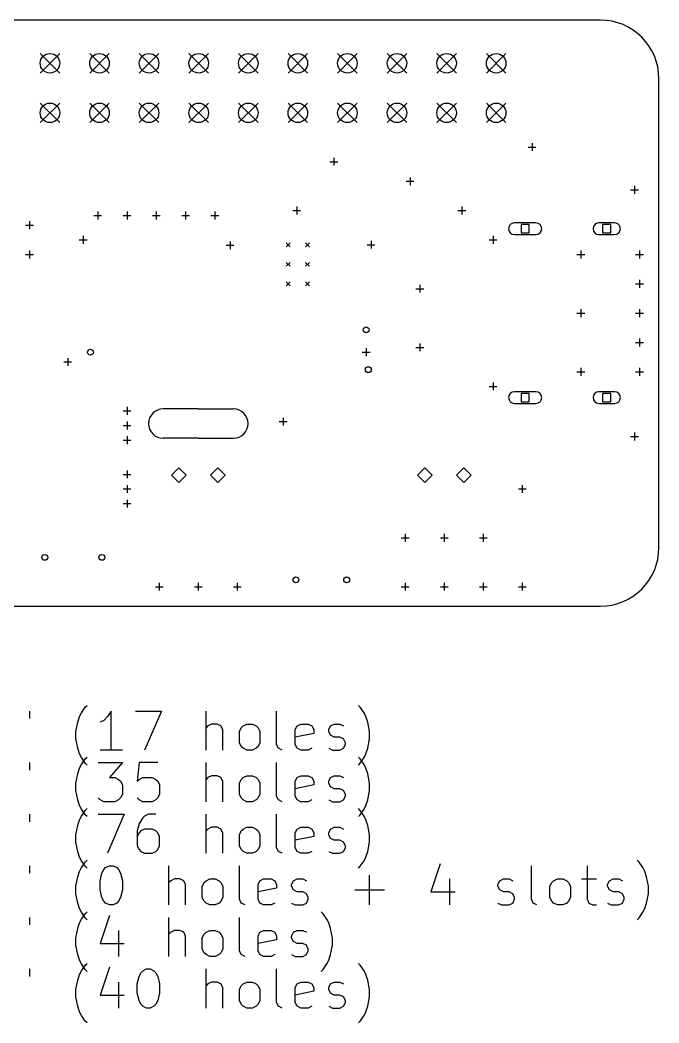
# Model space of a CAD drawing. Extents: x 3.54 to 6.14, y -5.64 to -3.62.
# Drawn here: x 4.853 to 6.142, y -5.643 to -3.622 of the extents above; entities that cross this region are included whole.
import ezdxf

# ---------------------------------------------------------------- set-up
doc = ezdxf.new("R2010")
doc.units = 0
doc.header["$MEASUREMENT"] = 0
doc.layers.add('BLACK', color=7, linetype='CONTINUOUS')

msp = doc.modelspace()

# ---------------------------------------------------------------- linework, layer by layer
at = {"layer": 'BLACK', "linetype": 'CONTINUOUS'}
for p, q in [((6.02362, -3.62205), (3.70079, -3.62205)), ((4.8937, -3.68937), (4.93307, -3.72874)), ((4.93307, -3.68937), (4.8937, -3.72874)), ((4.9937, -3.68937), (5.03307, -3.72874)), ((5.03307, -3.68937), (4.9937, -3.72874)), ((5.0937, -3.68937), (5.13307, -3.72874)), ((5.13307, -3.68937), (5.0937, -3.72874)), ((5.1937, -3.68937), (5.23307, -3.72874)), ((5.23307, -3.68937), (5.1937, -3.72874)), ((5.2937, -3.68937), (5.33307, -3.72874)), ((5.33307, -3.68937), (5.2937, -3.72874)), ((5.3937, -3.68937), (5.43307, -3.72874)), ((5.43307, -3.68937), (5.3937, -3.72874)), ((5.4937, -3.68937), (5.53307, -3.72874)), ((5.53307, -3.68937), (5.4937, -3.72874)), ((5.5937, -3.68937), (5.63307, -3.72874)), ((5.63307, -3.68937), (5.5937, -3.72874)), ((5.6937, -3.68937), (5.73307, -3.72874)), ((5.73307, -3.68937), (5.6937, -3.72874)), ((5.7937, -3.68937), (5.83307, -3.72874)), ((5.83307, -3.68937), (5.7937, -3.72874)), ((6.14173, -4.68504), (6.14173, -3.74016)), ((4.8937, -3.78937), (4.93307, -3.82874)), ((4.93307, -3.78937), (4.8937, -3.82874)), ((4.9937, -3.78937), (5.03307, -3.82874)), ((5.03307, -3.78937), (4.9937, -3.82874)), ((5.0937, -3.78937), (5.13307, -3.82874)), ((5.13307, -3.78937), (5.0937, -3.82874)), ((5.1937, -3.78937), (5.23307, -3.82874)), ((5.23307, -3.78937), (5.1937, -3.82874)), ((5.2937, -3.78937), (5.33307, -3.82874)), ((5.33307, -3.78937), (5.2937, -3.82874)), ((5.3937, -3.78937), (5.43307, -3.82874)), ((5.43307, -3.78937), (5.3937, -3.82874)), ((5.4937, -3.78937), (5.53307, -3.82874)), ((5.53307, -3.78937), (5.4937, -3.82874)), ((5.5937, -3.78937), (5.63307, -3.82874)), ((5.63307, -3.78937), (5.5937, -3.82874)), ((5.6937, -3.78937), (5.73307, -3.82874)), ((5.73307, -3.78937), (5.6937, -3.82874)), ((5.7937, -3.78937), (5.83307, -3.82874)), ((5.83307, -3.78937), (5.7937, -3.82874)), ((5.87795, -3.87795), (5.8937, -3.87795)), ((5.88583, -3.87008), (5.88583, -3.88583)), ((5.48602, -3.89961), (5.48602, -3.91535)), ((5.47815, -3.90748), (5.49389, -3.90748)), ((5.63976, -3.93898), (5.63976, -3.95472)), ((5.63189, -3.94685), (5.64764, -3.94685)), ((6.09252, -3.9562), (6.09252, -3.97195)), ((6.08465, -3.96407), (6.10039, -3.96407)), ((5.41122, -3.99803), (5.41122, -4.01378)), ((5.74409, -3.99803), (5.74409, -4.01378)), ((5.00197, -4.01575), (5.01772, -4.01575)), ((5.00984, -4.00787), (5.00984, -4.02362)), ((5.06102, -4.01575), (5.07677, -4.01575)), ((5.0689, -4.00787), (5.0689, -4.02362)), ((5.12008, -4.01575), (5.13583, -4.01575)), ((5.12795, -4.00787), (5.12795, -4.02362)), ((5.17913, -4.01575), (5.19488, -4.01575)), ((5.18701, -4.00787), (5.18701, -4.02362)), ((5.23819, -4.01575), (5.25394, -4.01575)), ((5.24606, -4.00787), (5.24606, -4.02362)), ((5.40334, -4.00591), (5.41909, -4.00591)), ((5.73622, -4.00591), (5.75197, -4.00591)), ((4.86417, -4.03543), (4.87992, -4.03543)), ((4.87205, -4.02756), (4.87205, -4.04331)), ((5.8935, -4.03071), (5.8502, -4.03071)), ((5.8802, -4.03417), (5.8635, -4.03417)), ((5.8635, -4.03417), (5.8635, -4.05087)), ((5.8802, -4.05087), (5.8802, -4.03417)), ((6.05217, -4.03071), (6.02067, -4.03071)), ((6.04477, -4.03417), (6.02807, -4.03417)), ((6.02807, -4.03417), (6.02807, -4.05087)), ((6.04477, -4.05087), (6.04477, -4.03417)), ((4.98031, -4.05709), (4.98031, -4.07283)), ((5.80709, -4.05709), (5.80709, -4.07283)), ((5.8502, -4.05433), (5.8935, -4.05433)), ((5.8635, -4.05087), (5.8802, -4.05087)), ((6.02067, -4.05433), (6.05217, -4.05433)), ((6.02807, -4.05087), (6.04477, -4.05087)), ((4.97244, -4.06496), (4.98819, -4.06496)), ((5.2687, -4.07579), (5.28445, -4.07579)), ((5.27657, -4.06791), (5.27657, -4.08366)), ((5.38976, -4.07087), (5.39764, -4.07874)), ((5.39764, -4.07087), (5.38976, -4.07874)), ((5.42913, -4.07087), (5.43701, -4.07874)), ((5.43701, -4.07087), (5.42913, -4.07874)), ((5.55315, -4.0748), (5.5689, -4.0748)), ((5.56102, -4.06693), (5.56102, -4.08268)), ((5.79921, -4.06496), (5.81496, -4.06496)), ((4.86417, -4.09449), (4.87992, -4.09449)), ((4.87205, -4.08661), (4.87205, -4.10236)), ((5.97638, -4.09449), (5.99213, -4.09449)), ((5.98425, -4.08661), (5.98425, -4.10236)), ((6.09449, -4.09449), (6.11024, -4.09449)), ((6.10236, -4.08661), (6.10236, -4.10236)), ((5.38976, -4.11024), (5.39764, -4.11811)), ((5.39764, -4.11024), (5.38976, -4.11811)), ((5.42913, -4.11024), (5.43701, -4.11811)), ((5.43701, -4.11024), (5.42913, -4.11811)), ((5.38976, -4.14961), (5.39764, -4.15748)), ((5.39764, -4.14961), (5.38976, -4.15748)), ((5.42913, -4.14961), (5.43701, -4.15748)), ((5.43701, -4.14961), (5.42913, -4.15748)), ((5.65945, -4.15551), (5.65945, -4.17126)), ((6.09449, -4.15354), (6.11024, -4.15354)), ((6.10236, -4.14567), (6.10236, -4.16142)), ((5.65157, -4.16339), (5.66732, -4.16339)), ((5.97638, -4.2126), (5.99213, -4.2126)), ((5.98425, -4.20472), (5.98425, -4.22047)), ((6.09449, -4.2126), (6.11024, -4.2126)), ((6.10236, -4.20472), (6.10236, -4.22047)), ((5.55118, -4.28346), (5.55118, -4.29921)), ((5.65157, -4.2815), (5.66732, -4.2815)), ((5.65945, -4.27362), (5.65945, -4.28937)), ((6.09449, -4.27165), (6.11024, -4.27165)), ((6.10236, -4.26378), (6.10236, -4.27953)), ((4.94931, -4.30315), (4.94931, -4.3189)), ((5.54331, -4.29134), (5.55906, -4.29134)), ((4.94144, -4.31102), (4.95719, -4.31102)), ((5.98425, -4.32283), (5.98425, -4.33858)), ((6.10236, -4.32283), (6.10236, -4.33858)), ((5.97638, -4.33071), (5.99213, -4.33071)), ((6.09449, -4.33071), (6.11024, -4.33071)), ((5.79921, -4.36024), (5.81496, -4.36024)), ((5.80709, -4.35236), (5.80709, -4.36811)), ((5.8935, -4.37087), (5.8502, -4.37087)), ((5.8802, -4.37433), (5.8635, -4.37433)), ((5.8635, -4.37433), (5.8635, -4.39103)), ((5.8802, -4.39103), (5.8802, -4.37433)), ((6.05217, -4.37087), (6.02067, -4.37087)), ((6.04477, -4.37433), (6.02807, -4.37433)), ((6.02807, -4.37433), (6.02807, -4.39103)), ((6.04477, -4.39103), (6.04477, -4.37433)), ((5.0689, -4.40157), (5.0689, -4.41732)), ((5.8502, -4.39449), (5.8935, -4.39449)), ((5.8635, -4.39103), (5.8802, -4.39103)), ((6.02067, -4.39449), (6.05217, -4.39449)), ((6.02807, -4.39103), (6.04477, -4.39103)), ((5.06102, -4.40945), (5.07677, -4.40945)), ((5.2126, -4.40551), (5.14173, -4.40551)), ((5.2126, -4.40551), (5.28346, -4.40551)), ((5.38386, -4.42323), (5.38386, -4.43898)), ((5.06102, -4.43898), (5.07677, -4.43898)), ((5.0689, -4.4311), (5.0689, -4.44685)), ((5.37598, -4.4311), (5.39173, -4.4311)), ((5.0689, -4.46063), (5.0689, -4.47638)), ((5.2126, -4.46457), (5.14173, -4.46457)), ((5.2126, -4.46457), (5.28346, -4.46457)), ((6.08465, -4.46112), (6.10039, -4.46112)), ((6.09252, -4.45325), (6.09252, -4.469)), ((5.06102, -4.4685), (5.07677, -4.4685)), ((5.17323, -4.52461), (5.15846, -4.53937)), ((5.18799, -4.53937), (5.17323, -4.52461)), ((5.25197, -4.52461), (5.2372, -4.53937)), ((5.26673, -4.53937), (5.25197, -4.52461)), ((5.66929, -4.52461), (5.65453, -4.53937)), ((5.68406, -4.53937), (5.66929, -4.52461)), ((5.74803, -4.52461), (5.73327, -4.53937)), ((5.7628, -4.53937), (5.74803, -4.52461)), ((5.06102, -4.5374), (5.07677, -4.5374)), ((5.0689, -4.52953), (5.0689, -4.54528)), ((5.15846, -4.53937), (5.17323, -4.55413)), ((5.17323, -4.55413), (5.18799, -4.53937)), ((5.2372, -4.53937), (5.25197, -4.55413)), ((5.25197, -4.55413), (5.26673, -4.53937)), ((5.65453, -4.53937), (5.66929, -4.55413)), ((5.66929, -4.55413), (5.68406, -4.53937)), ((5.73327, -4.53937), (5.74803, -4.55413)), ((5.74803, -4.55413), (5.7628, -4.53937)), ((5.0689, -4.55906), (5.0689, -4.5748)), ((5.86614, -4.55906), (5.86614, -4.5748)), ((5.06102, -4.56693), (5.07677, -4.56693)), ((5.85827, -4.56693), (5.87402, -4.56693)), ((5.06102, -4.59646), (5.07677, -4.59646)), ((5.0689, -4.58858), (5.0689, -4.60433)), ((5.62205, -4.66535), (5.6378, -4.66535)), ((5.62992, -4.65748), (5.62992, -4.67323)), ((5.70079, -4.66535), (5.71654, -4.66535)), ((5.70866, -4.65748), (5.70866, -4.67323)), ((5.77953, -4.66535), (5.79528, -4.66535)), ((5.7874, -4.65748), (5.7874, -4.67323)), ((5.12598, -4.76378), (5.14173, -4.76378)), ((5.13386, -4.75591), (5.13386, -4.77165)), ((5.20472, -4.76378), (5.22047, -4.76378)), ((5.2126, -4.75591), (5.2126, -4.77165)), ((5.28346, -4.76378), (5.29921, -4.76378)), ((5.29134, -4.75591), (5.29134, -4.77165)), ((5.62205, -4.76378), (5.6378, -4.76378)), ((5.62992, -4.75591), (5.62992, -4.77165)), ((5.70079, -4.76378), (5.71654, -4.76378)), ((5.70866, -4.75591), (5.70866, -4.77165)), ((5.77953, -4.76378), (5.79528, -4.76378)), ((5.7874, -4.75591), (5.7874, -4.77165)), ((5.85827, -4.76378), (5.87402, -4.76378)), ((5.86614, -4.75591), (5.86614, -4.77165)), ((3.70079, -4.80315), (6.02362, -4.80315)), ((4.97697, -5.01811), (4.98446, -5.00686)), ((4.98446, -5.00686), (4.98821, -5.00312)), ((5.53939, -5.00686), (5.53565, -5.00312)), ((5.54689, -5.01811), (5.53939, -5.00686)), ((4.87198, -5.01436), (4.87198, -5.02936)), ((4.96947, -5.03686), (4.97322, -5.02561)), ((4.97322, -5.02561), (4.97697, -5.01811)), ((5.02946, -5.02561), (5.02196, -5.03311)), ((5.03696, -5.01436), (5.02946, -5.02561)), ((5.03696, -5.0931), (5.03696, -5.01436)), ((5.0857, -5.01436), (5.13819, -5.01436)), ((5.13819, -5.01436), (5.10445, -5.0931)), ((5.22818, -5.0931), (5.22818, -5.01436)), ((5.37067, -5.08186), (5.37067, -5.01436)), ((5.55064, -5.02561), (5.54689, -5.01811)), ((5.55439, -5.03686), (5.55064, -5.02561)), ((4.96572, -5.05561), (4.96947, -5.03686)), ((5.02196, -5.03311), (5.01446, -5.03686)), ((5.23193, -5.04436), (5.22818, -5.04811)), ((5.23943, -5.04061), (5.23193, -5.04436)), ((5.25068, -5.04061), (5.23943, -5.04061)), ((5.25818, -5.04436), (5.25068, -5.04061)), ((5.26193, -5.05186), (5.25818, -5.04436)), ((5.29568, -5.05561), (5.29942, -5.04811)), ((5.29942, -5.04811), (5.30317, -5.04436)), ((5.30317, -5.04436), (5.31067, -5.04061)), ((5.31067, -5.04061), (5.32192, -5.04061)), ((5.32192, -5.04061), (5.32942, -5.04436)), ((5.32942, -5.04436), (5.33317, -5.04811)), ((5.33317, -5.04811), (5.33692, -5.05561)), ((5.40816, -5.05186), (5.41191, -5.04436)), ((5.41191, -5.04436), (5.41941, -5.04061)), ((5.41941, -5.04061), (5.43441, -5.04061)), ((5.43441, -5.04061), (5.44191, -5.04436)), ((5.44191, -5.04436), (5.44566, -5.05186)), ((5.47565, -5.05186), (5.4794, -5.04436)), ((5.4794, -5.04436), (5.4869, -5.04061)), ((5.4869, -5.04061), (5.49815, -5.04061)), ((5.49815, -5.04061), (5.50565, -5.04436)), ((5.55814, -5.05561), (5.55439, -5.03686)), ((4.96572, -5.07061), (4.96572, -5.05561)), ((4.96947, -5.08935), (4.96572, -5.07061)), ((5.26193, -5.0931), (5.26193, -5.05186)), ((5.29568, -5.07811), (5.29568, -5.05561)), ((5.33692, -5.05561), (5.33692, -5.07811)), ((5.40816, -5.08186), (5.40816, -5.05186)), ((5.44566, -5.05936), (5.40816, -5.06686)), ((5.44566, -5.05186), (5.44566, -5.05936)), ((5.47565, -5.05561), (5.47565, -5.05186)), ((5.4794, -5.06311), (5.47565, -5.05561)), ((5.4869, -5.06686), (5.4794, -5.06311)), ((5.49815, -5.06686), (5.4869, -5.06686)), ((5.50565, -5.07061), (5.49815, -5.06686)), ((5.5094, -5.07811), (5.50565, -5.07061)), ((5.55439, -5.08935), (5.55814, -5.07061)), ((5.55814, -5.07061), (5.55814, -5.05561)), ((4.97322, -5.1006), (4.96947, -5.08935)), ((5.29942, -5.0856), (5.29568, -5.07811)), ((5.30317, -5.08935), (5.29942, -5.0856)), ((5.31067, -5.0931), (5.30317, -5.08935)), ((5.32942, -5.08935), (5.32192, -5.0931)), ((5.33317, -5.0856), (5.32942, -5.08935)), ((5.33692, -5.07811), (5.33317, -5.0856)), ((5.37442, -5.08935), (5.37067, -5.08186)), ((5.38191, -5.0931), (5.37442, -5.08935)), ((5.41191, -5.08935), (5.40816, -5.08186)), ((5.41941, -5.0931), (5.41191, -5.08935)), ((5.44191, -5.08935), (5.43441, -5.0931)), ((5.47565, -5.08935), (5.48315, -5.0931)), ((5.49815, -5.0931), (5.50565, -5.08935)), ((5.50565, -5.08935), (5.5094, -5.08186)), ((5.5094, -5.08186), (5.5094, -5.07811)), ((5.55064, -5.1006), (5.55439, -5.08935)), ((4.97697, -5.1081), (4.97322, -5.1006)), ((4.98446, -5.11935), (4.97697, -5.1081)), ((4.97697, -5.12205), (4.98446, -5.1108)), ((4.98446, -5.1108), (4.98821, -5.10705)), ((5.05945, -5.0931), (5.01446, -5.0931)), ((5.32192, -5.0931), (5.31067, -5.0931)), ((5.43441, -5.0931), (5.41941, -5.0931)), ((5.48315, -5.0931), (5.49815, -5.0931)), ((5.53939, -5.1108), (5.53565, -5.10705)), ((5.53939, -5.11935), (5.54689, -5.1081)), ((5.54689, -5.12205), (5.53939, -5.1108)), ((5.54689, -5.1081), (5.55064, -5.1006)), ((4.87198, -5.1183), (4.87198, -5.1333)), ((4.96947, -5.1408), (4.97322, -5.12955)), ((4.97322, -5.12955), (4.97697, -5.12205)), ((4.98821, -5.1231), (4.98446, -5.11935)), ((5.01071, -5.1183), (5.05945, -5.1183)), ((5.05945, -5.1183), (5.03321, -5.1483)), ((5.0932, -5.1183), (5.08945, -5.1558)), ((5.1307, -5.1183), (5.0932, -5.1183)), ((5.22818, -5.19704), (5.22818, -5.1183)), ((5.37067, -5.18579), (5.37067, -5.1183)), ((5.53565, -5.1231), (5.53939, -5.11935)), ((5.55064, -5.12955), (5.54689, -5.12205)), ((5.55439, -5.1408), (5.55064, -5.12955)), ((4.96572, -5.15955), (4.96947, -5.1408)), ((5.03321, -5.1483), (5.04446, -5.1483)), ((5.04446, -5.1483), (5.05196, -5.15205)), ((5.05196, -5.15205), (5.05571, -5.1558)), ((5.08945, -5.1558), (5.0932, -5.15205)), ((5.0932, -5.15205), (5.1007, -5.1483)), ((5.1007, -5.1483), (5.11945, -5.1483)), ((5.11945, -5.1483), (5.12695, -5.15205)), ((5.12695, -5.15205), (5.1307, -5.1558)), ((5.23193, -5.1483), (5.22818, -5.15205)), ((5.23943, -5.14455), (5.23193, -5.1483)), ((5.25068, -5.14455), (5.23943, -5.14455)), ((5.25818, -5.1483), (5.25068, -5.14455)), ((5.26193, -5.1558), (5.25818, -5.1483)), ((5.29568, -5.15955), (5.29942, -5.15205)), ((5.29942, -5.15205), (5.30317, -5.1483)), ((5.30317, -5.1483), (5.31067, -5.14455)), ((5.31067, -5.14455), (5.32192, -5.14455)), ((5.32192, -5.14455), (5.32942, -5.1483)), ((5.32942, -5.1483), (5.33317, -5.15205)), ((5.33317, -5.15205), (5.33692, -5.15955)), ((5.40816, -5.1558), (5.41191, -5.1483)), ((5.41191, -5.1483), (5.41941, -5.14455)), ((5.41941, -5.14455), (5.43441, -5.14455)), ((5.43441, -5.14455), (5.44191, -5.1483)), ((5.44191, -5.1483), (5.44566, -5.1558)), ((5.47565, -5.1558), (5.4794, -5.1483)), ((5.4794, -5.1483), (5.4869, -5.14455)), ((5.4869, -5.14455), (5.49815, -5.14455)), ((5.49815, -5.14455), (5.50565, -5.1483)), ((5.55814, -5.15955), (5.55439, -5.1408)), ((4.96572, -5.17454), (4.96572, -5.15955)), ((5.05571, -5.1558), (5.05945, -5.1633)), ((5.05945, -5.1633), (5.05945, -5.18204)), ((5.1307, -5.1558), (5.13445, -5.1633)), ((5.13445, -5.1633), (5.13445, -5.18204)), ((5.26193, -5.19704), (5.26193, -5.1558)), ((5.29568, -5.18204), (5.29568, -5.15955)), ((5.33692, -5.15955), (5.33692, -5.18204)), ((5.40816, -5.18579), (5.40816, -5.1558)), ((5.44566, -5.1633), (5.40816, -5.17079)), ((5.44566, -5.1558), (5.44566, -5.1633)), ((5.47565, -5.15955), (5.47565, -5.1558)), ((5.4794, -5.16704), (5.47565, -5.15955)), ((5.4869, -5.17079), (5.4794, -5.16704)), ((5.49815, -5.17079), (5.4869, -5.17079)), ((5.50565, -5.17454), (5.49815, -5.17079)), ((5.55814, -5.17454), (5.55814, -5.15955)), ((4.96947, -5.19329), (4.96572, -5.17454)), ((4.97322, -5.20454), (4.96947, -5.19329)), ((5.01446, -5.19329), (5.01071, -5.18954)), ((5.02196, -5.19704), (5.01446, -5.19329)), ((5.05196, -5.19329), (5.04446, -5.19704)), ((5.05571, -5.18954), (5.05196, -5.19329)), ((5.05945, -5.18204), (5.05571, -5.18954)), ((5.0932, -5.19329), (5.08945, -5.18954)), ((5.1007, -5.19704), (5.0932, -5.19329)), ((5.12695, -5.19329), (5.11945, -5.19704)), ((5.1307, -5.18954), (5.12695, -5.19329)), ((5.13445, -5.18204), (5.1307, -5.18954)), ((5.29942, -5.18954), (5.29568, -5.18204)), ((5.30317, -5.19329), (5.29942, -5.18954)), ((5.31067, -5.19704), (5.30317, -5.19329)), ((5.32942, -5.19329), (5.32192, -5.19704)), ((5.33317, -5.18954), (5.32942, -5.19329)), ((5.33692, -5.18204), (5.33317, -5.18954)), ((5.37442, -5.19329), (5.37067, -5.18579)), ((5.38191, -5.19704), (5.37442, -5.19329)), ((5.41191, -5.19329), (5.40816, -5.18579)), ((5.41941, -5.19704), (5.41191, -5.19329)), ((5.44191, -5.19329), (5.43441, -5.19704)), ((5.47565, -5.19329), (5.48315, -5.19704)), ((5.49815, -5.19704), (5.50565, -5.19329)), ((5.5094, -5.18204), (5.50565, -5.17454)), ((5.50565, -5.19329), (5.5094, -5.18579)), ((5.5094, -5.18579), (5.5094, -5.18204)), ((5.55064, -5.20454), (5.55439, -5.19329)), ((5.55439, -5.19329), (5.55814, -5.17454)), ((4.97697, -5.21204), (4.97322, -5.20454)), ((4.98446, -5.22329), (4.97697, -5.21204)), ((4.98446, -5.21474), (4.98821, -5.21099)), ((5.04446, -5.19704), (5.02196, -5.19704)), ((5.11945, -5.19704), (5.1007, -5.19704)), ((5.32192, -5.19704), (5.31067, -5.19704)), ((5.43441, -5.19704), (5.41941, -5.19704)), ((5.48315, -5.19704), (5.49815, -5.19704)), ((5.53939, -5.21474), (5.53565, -5.21099)), ((5.53939, -5.22329), (5.54689, -5.21204)), ((5.54689, -5.21204), (5.55064, -5.20454)), ((4.87198, -5.22224), (4.87198, -5.23724)), ((4.96947, -5.24473), (4.97322, -5.23349)), ((4.97322, -5.23349), (4.97697, -5.22599)), ((4.97697, -5.22599), (4.98446, -5.21474)), ((4.98821, -5.22704), (4.98446, -5.22329)), ((5.01071, -5.22224), (5.0632, -5.22224)), ((5.0632, -5.22224), (5.02946, -5.30098)), ((5.1007, -5.22974), (5.0932, -5.24099)), ((5.10445, -5.22599), (5.1007, -5.22974)), ((5.11195, -5.22224), (5.10445, -5.22599)), ((5.12695, -5.22224), (5.11195, -5.22224)), ((5.22818, -5.30098), (5.22818, -5.22224)), ((5.37067, -5.28973), (5.37067, -5.22224)), ((5.53565, -5.22704), (5.53939, -5.22329)), ((5.54689, -5.22599), (5.53939, -5.21474)), ((5.55064, -5.23349), (5.54689, -5.22599)), ((5.55439, -5.24473), (5.55064, -5.23349)), ((4.96572, -5.26348), (4.96947, -5.24473)), ((5.0932, -5.24099), (5.08945, -5.25598)), ((5.10445, -5.25223), (5.09695, -5.25598)), ((5.11945, -5.25223), (5.10445, -5.25223)), ((5.12695, -5.25598), (5.11945, -5.25223)), ((5.23193, -5.25223), (5.22818, -5.25598)), ((5.23943, -5.24848), (5.23193, -5.25223)), ((5.25068, -5.24848), (5.23943, -5.24848)), ((5.25818, -5.25223), (5.25068, -5.24848)), ((5.26193, -5.25973), (5.25818, -5.25223)), ((5.29942, -5.25598), (5.30317, -5.25223)), ((5.30317, -5.25223), (5.31067, -5.24848)), ((5.31067, -5.24848), (5.32192, -5.24848)), ((5.32192, -5.24848), (5.32942, -5.25223)), ((5.32942, -5.25223), (5.33317, -5.25598)), ((5.40816, -5.25973), (5.41191, -5.25223)), ((5.41191, -5.25223), (5.41941, -5.24848)), ((5.41941, -5.24848), (5.43441, -5.24848)), ((5.43441, -5.24848), (5.44191, -5.25223)), ((5.44191, -5.25223), (5.44566, -5.25973)), ((5.47565, -5.25973), (5.4794, -5.25223)), ((5.4794, -5.25223), (5.4869, -5.24848)), ((5.4869, -5.24848), (5.49815, -5.24848)), ((5.49815, -5.24848), (5.50565, -5.25223)), ((5.55814, -5.26348), (5.55439, -5.24473)), ((4.96572, -5.27848), (4.96572, -5.26348)), ((5.08945, -5.25598), (5.08945, -5.28598)), ((5.0932, -5.25973), (5.08945, -5.26723)), ((5.09695, -5.25598), (5.0932, -5.25973)), ((5.1307, -5.25973), (5.12695, -5.25598)), ((5.13445, -5.26723), (5.1307, -5.25973)), ((5.13445, -5.28598), (5.13445, -5.26723)), ((5.26193, -5.30098), (5.26193, -5.25973)), ((5.29568, -5.26348), (5.29942, -5.25598)), ((5.29568, -5.28598), (5.29568, -5.26348)), ((5.33317, -5.25598), (5.33692, -5.26348)), ((5.33692, -5.26348), (5.33692, -5.28598)), ((5.40816, -5.28973), (5.40816, -5.25973)), ((5.44566, -5.26723), (5.40816, -5.27473)), ((5.44566, -5.25973), (5.44566, -5.26723)), ((5.47565, -5.26348), (5.47565, -5.25973)), ((5.4794, -5.27098), (5.47565, -5.26348)), ((5.4869, -5.27473), (5.4794, -5.27098)), ((5.55814, -5.27848), (5.55814, -5.26348)), ((4.96947, -5.29723), (4.96572, -5.27848)), ((5.08945, -5.28598), (5.0932, -5.29348)), ((5.0932, -5.29348), (5.09695, -5.29723)), ((5.12695, -5.29723), (5.1307, -5.29348)), ((5.1307, -5.29348), (5.13445, -5.28598)), ((5.29942, -5.29348), (5.29568, -5.28598)), ((5.30317, -5.29723), (5.29942, -5.29348)), ((5.33317, -5.29348), (5.32942, -5.29723)), ((5.33692, -5.28598), (5.33317, -5.29348)), ((5.37442, -5.29723), (5.37067, -5.28973)), ((5.41191, -5.29723), (5.40816, -5.28973)), ((5.49815, -5.27473), (5.4869, -5.27473)), ((5.50565, -5.27848), (5.49815, -5.27473)), ((5.5094, -5.28598), (5.50565, -5.27848)), ((5.50565, -5.29723), (5.5094, -5.28973)), ((5.5094, -5.28973), (5.5094, -5.28598)), ((5.55439, -5.29723), (5.55814, -5.27848)), ((4.97322, -5.30848), (4.96947, -5.29723)), ((4.97697, -5.31598), (4.97322, -5.30848)), ((5.09695, -5.29723), (5.10445, -5.30098)), ((5.10445, -5.30098), (5.11945, -5.30098)), ((5.11945, -5.30098), (5.12695, -5.29723)), ((5.31067, -5.30098), (5.30317, -5.29723)), ((5.32192, -5.30098), (5.31067, -5.30098)), ((5.32942, -5.29723), (5.32192, -5.30098)), ((5.38191, -5.30098), (5.37442, -5.29723)), ((5.41941, -5.30098), (5.41191, -5.29723)), ((5.43441, -5.30098), (5.41941, -5.30098)), ((5.44191, -5.29723), (5.43441, -5.30098)), ((5.47565, -5.29723), (5.48315, -5.30098)), ((5.48315, -5.30098), (5.49815, -5.30098)), ((5.49815, -5.30098), (5.50565, -5.29723)), ((5.54689, -5.31598), (5.55064, -5.30848)), ((5.55064, -5.30848), (5.55439, -5.29723)), ((4.87198, -5.32617), (4.87198, -5.34117)), ((4.97322, -5.33742), (4.97697, -5.32992)), ((4.98446, -5.32722), (4.97697, -5.31598)), ((4.97697, -5.32992), (4.98446, -5.31868)), ((4.98446, -5.31868), (4.98821, -5.31493)), ((4.98821, -5.33097), (4.98446, -5.32722)), ((5.01821, -5.34117), (5.02196, -5.33367)), ((5.02196, -5.33367), (5.02571, -5.32992)), ((5.02571, -5.32992), (5.03321, -5.32617)), ((5.03321, -5.32617), (5.04071, -5.32617)), ((5.04071, -5.32617), (5.04821, -5.32992)), ((5.04821, -5.32992), (5.05196, -5.33367)), ((5.05196, -5.33367), (5.05571, -5.34117)), ((5.15319, -5.40491), (5.15319, -5.32617)), ((5.29568, -5.39367), (5.29568, -5.32617)), ((5.53565, -5.33097), (5.53939, -5.32722)), ((5.53939, -5.32722), (5.54689, -5.31598)), ((5.70062, -5.32243), (5.68188, -5.37867)), ((5.88435, -5.39367), (5.88435, -5.32617)), ((5.99684, -5.32617), (5.99684, -5.39367)), ((6.10182, -5.31868), (6.09808, -5.31493)), ((6.10932, -5.32992), (6.10182, -5.31868)), ((6.11307, -5.33742), (6.10932, -5.32992)), ((4.96572, -5.36742), (4.96947, -5.34867)), ((4.96947, -5.34867), (4.97322, -5.33742)), ((5.01446, -5.35617), (5.01821, -5.34117)), ((5.05571, -5.34117), (5.05945, -5.35617)), ((5.16444, -5.35242), (5.15694, -5.35617)), ((5.17569, -5.35242), (5.16444, -5.35242)), ((5.18319, -5.35617), (5.17569, -5.35242)), ((5.22818, -5.35617), (5.23568, -5.35242)), ((5.23568, -5.35242), (5.24693, -5.35242)), ((5.24693, -5.35242), (5.25443, -5.35617)), ((5.33692, -5.35617), (5.34442, -5.35242)), ((5.34442, -5.35242), (5.35942, -5.35242)), ((5.35942, -5.35242), (5.36692, -5.35617)), ((5.40441, -5.35617), (5.41191, -5.35242)), ((5.41191, -5.35242), (5.42316, -5.35242)), ((5.42316, -5.35242), (5.43066, -5.35617)), ((5.55814, -5.40491), (5.55814, -5.34492)), ((5.71937, -5.35242), (5.71937, -5.40491)), ((5.82061, -5.35617), (5.82811, -5.35242)), ((5.82811, -5.35242), (5.83936, -5.35242)), ((5.83936, -5.35242), (5.84686, -5.35617)), ((5.92935, -5.35617), (5.93685, -5.35242)), ((5.93685, -5.35242), (5.94809, -5.35242)), ((5.94809, -5.35242), (5.95559, -5.35617)), ((5.98559, -5.35242), (6.01559, -5.35242)), ((6.04183, -5.35617), (6.04933, -5.35242)), ((6.04933, -5.35242), (6.06058, -5.35242)), ((6.06058, -5.35242), (6.06808, -5.35617)), ((6.11682, -5.34867), (6.11307, -5.33742)), ((6.12057, -5.36742), (6.11682, -5.34867)), ((4.96572, -5.38242), (4.96572, -5.36742)), ((5.01446, -5.37492), (5.01446, -5.35617)), ((5.01821, -5.38992), (5.01446, -5.37492)), ((5.05945, -5.37492), (5.05571, -5.38992)), ((5.05945, -5.35617), (5.05945, -5.37492)), ((5.15694, -5.35617), (5.15319, -5.35992)), ((5.18694, -5.36367), (5.18319, -5.35617)), ((5.18694, -5.40491), (5.18694, -5.36367)), ((5.22068, -5.36742), (5.22443, -5.35992)), ((5.22068, -5.38992), (5.22068, -5.36742)), ((5.22443, -5.35992), (5.22818, -5.35617)), ((5.25443, -5.35617), (5.25818, -5.35992)), ((5.25818, -5.35992), (5.26193, -5.36742)), ((5.26193, -5.36742), (5.26193, -5.38992)), ((5.33317, -5.36367), (5.33692, -5.35617)), ((5.33317, -5.39367), (5.33317, -5.36367)), ((5.37067, -5.37117), (5.33317, -5.37867)), ((5.36692, -5.35617), (5.37067, -5.36367)), ((5.37067, -5.36367), (5.37067, -5.37117)), ((5.40066, -5.36367), (5.40441, -5.35617)), ((5.40066, -5.36742), (5.40066, -5.36367)), ((5.40441, -5.37492), (5.40066, -5.36742)), ((5.41191, -5.37867), (5.40441, -5.37492)), ((5.52815, -5.37492), (5.58814, -5.37492)), ((5.81686, -5.36367), (5.82061, -5.35617)), ((5.81686, -5.36742), (5.81686, -5.36367)), ((5.82061, -5.37492), (5.81686, -5.36742)), ((5.82811, -5.37867), (5.82061, -5.37492)), ((5.92185, -5.36742), (5.9256, -5.35992)), ((5.92185, -5.38992), (5.92185, -5.36742)), ((5.9256, -5.35992), (5.92935, -5.35617)), ((5.95559, -5.35617), (5.95934, -5.35992)), ((5.95934, -5.35992), (5.96309, -5.36742)), ((5.96309, -5.36742), (5.96309, -5.38992)), ((6.03808, -5.36367), (6.04183, -5.35617)), ((6.03808, -5.36742), (6.03808, -5.36367)), ((6.04183, -5.37492), (6.03808, -5.36742)), ((6.04933, -5.37867), (6.04183, -5.37492)), ((6.12057, -5.38242), (6.12057, -5.36742)), ((4.96947, -5.40117), (4.96572, -5.38242)), ((5.02196, -5.39742), (5.01821, -5.38992)), ((5.05571, -5.38992), (5.05196, -5.39742)), ((5.22443, -5.39742), (5.22068, -5.38992)), ((5.26193, -5.38992), (5.25818, -5.39742)), ((5.29942, -5.40117), (5.29568, -5.39367)), ((5.33692, -5.40117), (5.33317, -5.39367)), ((5.42316, -5.37867), (5.41191, -5.37867)), ((5.43066, -5.38242), (5.42316, -5.37867)), ((5.43441, -5.38992), (5.43066, -5.38242)), ((5.43066, -5.40117), (5.43441, -5.39367)), ((5.43441, -5.39367), (5.43441, -5.38992)), ((5.68188, -5.37867), (5.73062, -5.37867)), ((5.83936, -5.37867), (5.82811, -5.37867)), ((5.84686, -5.38242), (5.83936, -5.37867)), ((5.85061, -5.38992), (5.84686, -5.38242)), ((5.84686, -5.40117), (5.85061, -5.39367)), ((5.85061, -5.39367), (5.85061, -5.38992)), ((5.8881, -5.40117), (5.88435, -5.39367)), ((5.9256, -5.39742), (5.92185, -5.38992)), ((5.96309, -5.38992), (5.95934, -5.39742)), ((5.99684, -5.39367), (6.00059, -5.40117)), ((6.06058, -5.37867), (6.04933, -5.37867)), ((6.06808, -5.38242), (6.06058, -5.37867)), ((6.07183, -5.38992), (6.06808, -5.38242)), ((6.06808, -5.40117), (6.07183, -5.39367)), ((6.07183, -5.39367), (6.07183, -5.38992)), ((6.11682, -5.40117), (6.12057, -5.38242)), ((4.97322, -5.41241), (4.96947, -5.40117)), ((4.97697, -5.41991), (4.97322, -5.41241)), ((5.02571, -5.40117), (5.02196, -5.39742)), ((5.03321, -5.40491), (5.02571, -5.40117)), ((5.04071, -5.40491), (5.03321, -5.40491)), ((5.04821, -5.40117), (5.04071, -5.40491)), ((5.05196, -5.39742), (5.04821, -5.40117)), ((5.22818, -5.40117), (5.22443, -5.39742)), ((5.23568, -5.40491), (5.22818, -5.40117)), ((5.24693, -5.40491), (5.23568, -5.40491)), ((5.25443, -5.40117), (5.24693, -5.40491)), ((5.25818, -5.39742), (5.25443, -5.40117)), ((5.30692, -5.40491), (5.29942, -5.40117)), ((5.34442, -5.40491), (5.33692, -5.40117)), ((5.35942, -5.40491), (5.34442, -5.40491)), ((5.36692, -5.40117), (5.35942, -5.40491)), ((5.40066, -5.40117), (5.40816, -5.40491)), ((5.40816, -5.40491), (5.42316, -5.40491)), ((5.42316, -5.40491), (5.43066, -5.40117)), ((5.81686, -5.40117), (5.82436, -5.40491)), ((5.82436, -5.40491), (5.83936, -5.40491)), ((5.83936, -5.40491), (5.84686, -5.40117)), ((5.8956, -5.40491), (5.8881, -5.40117)), ((5.92935, -5.40117), (5.9256, -5.39742)), ((5.93685, -5.40491), (5.92935, -5.40117)), ((5.94809, -5.40491), (5.93685, -5.40491)), ((5.95559, -5.40117), (5.94809, -5.40491)), ((5.95934, -5.39742), (5.95559, -5.40117)), ((6.00059, -5.40117), (6.00809, -5.40491)), ((6.00809, -5.40491), (6.01559, -5.40491)), ((6.03808, -5.40117), (6.04558, -5.40491)), ((6.04558, -5.40491), (6.06058, -5.40491)), ((6.06058, -5.40491), (6.06808, -5.40117)), ((6.10932, -5.41991), (6.11307, -5.41241)), ((6.11307, -5.41241), (6.11682, -5.40117)), ((4.87198, -5.43011), (4.87198, -5.44511)), ((4.97322, -5.44136), (4.97697, -5.43386)), ((4.98446, -5.43116), (4.97697, -5.41991)), ((4.97697, -5.43386), (4.98446, -5.42261)), ((4.98446, -5.42261), (4.98821, -5.41886)), ((4.98821, -5.43491), (4.98446, -5.43116)), ((5.03321, -5.42636), (5.01446, -5.48261)), ((5.15319, -5.50885), (5.15319, -5.43011)), ((5.29568, -5.4976), (5.29568, -5.43011)), ((5.4644, -5.42261), (5.46065, -5.41886)), ((5.4719, -5.43386), (5.4644, -5.42261)), ((5.47565, -5.44136), (5.4719, -5.43386)), ((6.09808, -5.43491), (6.10182, -5.43116)), ((6.10182, -5.43116), (6.10932, -5.41991)), ((4.96572, -5.47136), (4.96947, -5.45261)), ((4.96947, -5.45261), (4.97322, -5.44136)), ((5.4794, -5.45261), (5.47565, -5.44136)), ((5.48315, -5.47136), (5.4794, -5.45261)), ((4.96572, -5.48635), (4.96572, -5.47136)), ((5.05196, -5.45636), (5.05196, -5.50885)), ((5.15694, -5.46011), (5.15319, -5.46386)), ((5.16444, -5.45636), (5.15694, -5.46011)), ((5.17569, -5.45636), (5.16444, -5.45636)), ((5.18319, -5.46011), (5.17569, -5.45636)), ((5.18694, -5.46761), (5.18319, -5.46011)), ((5.18694, -5.50885), (5.18694, -5.46761)), ((5.22068, -5.47136), (5.22443, -5.46386)), ((5.22068, -5.49385), (5.22068, -5.47136)), ((5.22443, -5.46386), (5.22818, -5.46011)), ((5.22818, -5.46011), (5.23568, -5.45636)), ((5.23568, -5.45636), (5.24693, -5.45636)), ((5.24693, -5.45636), (5.25443, -5.46011)), ((5.25443, -5.46011), (5.25818, -5.46386)), ((5.25818, -5.46386), (5.26193, -5.47136)), ((5.26193, -5.47136), (5.26193, -5.49385)), ((5.33317, -5.46761), (5.33692, -5.46011)), ((5.33317, -5.4976), (5.33317, -5.46761)), ((5.37067, -5.47511), (5.33317, -5.48261)), ((5.33692, -5.46011), (5.34442, -5.45636)), ((5.34442, -5.45636), (5.35942, -5.45636)), ((5.35942, -5.45636), (5.36692, -5.46011)), ((5.36692, -5.46011), (5.37067, -5.46761)), ((5.37067, -5.46761), (5.37067, -5.47511)), ((5.40066, -5.46761), (5.40441, -5.46011)), ((5.40066, -5.47136), (5.40066, -5.46761)), ((5.40441, -5.47886), (5.40066, -5.47136)), ((5.40441, -5.46011), (5.41191, -5.45636)), ((5.41191, -5.45636), (5.42316, -5.45636)), ((5.42316, -5.45636), (5.43066, -5.46011)), ((5.48315, -5.48635), (5.48315, -5.47136)), ((4.96947, -5.5051), (4.96572, -5.48635)), ((5.01446, -5.48261), (5.0632, -5.48261)), ((5.22443, -5.50135), (5.22068, -5.49385)), ((5.26193, -5.49385), (5.25818, -5.50135)), ((5.41191, -5.48261), (5.40441, -5.47886)), ((5.42316, -5.48261), (5.41191, -5.48261)), ((5.43066, -5.48635), (5.42316, -5.48261)), ((5.43441, -5.49385), (5.43066, -5.48635)), ((5.43441, -5.4976), (5.43441, -5.49385)), ((5.4794, -5.5051), (5.48315, -5.48635)), ((4.97322, -5.51635), (4.96947, -5.5051)), ((4.97697, -5.52385), (4.97322, -5.51635)), ((5.22818, -5.5051), (5.22443, -5.50135)), ((5.23568, -5.50885), (5.22818, -5.5051)), ((5.24693, -5.50885), (5.23568, -5.50885)), ((5.25443, -5.5051), (5.24693, -5.50885)), ((5.25818, -5.50135), (5.25443, -5.5051)), ((5.29942, -5.5051), (5.29568, -5.4976)), ((5.30692, -5.50885), (5.29942, -5.5051)), ((5.33692, -5.5051), (5.33317, -5.4976)), ((5.34442, -5.50885), (5.33692, -5.5051)), ((5.35942, -5.50885), (5.34442, -5.50885)), ((5.36692, -5.5051), (5.35942, -5.50885)), ((5.40066, -5.5051), (5.40816, -5.50885)), ((5.40816, -5.50885), (5.42316, -5.50885)), ((5.42316, -5.50885), (5.43066, -5.5051)), ((5.43066, -5.5051), (5.43441, -5.4976)), ((5.4719, -5.52385), (5.47565, -5.51635)), ((5.47565, -5.51635), (5.4794, -5.5051)), ((4.87198, -5.53405), (4.87198, -5.54905)), ((4.98446, -5.5351), (4.97697, -5.52385)), ((4.97697, -5.5378), (4.98446, -5.52655)), ((4.98446, -5.52655), (4.98821, -5.5228)), ((4.98821, -5.53885), (4.98446, -5.5351)), ((5.03321, -5.5303), (5.01446, -5.58654)), ((5.1007, -5.5378), (5.1082, -5.53405)), ((5.1082, -5.53405), (5.1157, -5.53405)), ((5.1157, -5.53405), (5.1232, -5.5378)), ((5.22818, -5.61279), (5.22818, -5.53405)), ((5.37067, -5.60154), (5.37067, -5.53405)), ((5.46065, -5.53885), (5.4644, -5.5351)), ((5.4644, -5.5351), (5.4719, -5.52385)), ((5.53939, -5.52655), (5.53565, -5.5228)), ((5.54689, -5.5378), (5.53939, -5.52655)), ((4.96572, -5.57529), (4.96947, -5.55655)), ((4.96947, -5.55655), (4.97322, -5.5453)), ((4.97322, -5.5453), (4.97697, -5.5378)), ((5.08945, -5.56404), (5.0932, -5.54905)), ((5.0932, -5.54905), (5.09695, -5.54155)), ((5.09695, -5.54155), (5.1007, -5.5378)), ((5.1232, -5.5378), (5.12695, -5.54155)), ((5.12695, -5.54155), (5.1307, -5.54905)), ((5.1307, -5.54905), (5.13445, -5.56404)), ((5.55064, -5.5453), (5.54689, -5.5378)), ((5.55439, -5.55655), (5.55064, -5.5453)), ((5.55814, -5.57529), (5.55439, -5.55655)), ((4.96572, -5.59029), (4.96572, -5.57529)), ((5.05196, -5.5603), (5.05196, -5.61279)), ((5.08945, -5.58279), (5.08945, -5.56404)), ((5.13445, -5.56404), (5.13445, -5.58279)), ((5.23193, -5.56404), (5.22818, -5.56779)), ((5.23943, -5.5603), (5.23193, -5.56404)), ((5.25068, -5.5603), (5.23943, -5.5603)), ((5.25818, -5.56404), (5.25068, -5.5603)), ((5.26193, -5.57154), (5.25818, -5.56404)), ((5.26193, -5.61279), (5.26193, -5.57154)), ((5.29568, -5.57529), (5.29942, -5.56779)), ((5.29568, -5.59779), (5.29568, -5.57529)), ((5.29942, -5.56779), (5.30317, -5.56404)), ((5.30317, -5.56404), (5.31067, -5.5603)), ((5.31067, -5.5603), (5.32192, -5.5603)), ((5.32192, -5.5603), (5.32942, -5.56404)), ((5.32942, -5.56404), (5.33317, -5.56779)), ((5.33317, -5.56779), (5.33692, -5.57529)), ((5.33692, -5.57529), (5.33692, -5.59779)), ((5.40816, -5.57154), (5.41191, -5.56404)), ((5.40816, -5.60154), (5.40816, -5.57154)), ((5.41191, -5.56404), (5.41941, -5.5603)), ((5.41941, -5.5603), (5.43441, -5.5603)), ((5.43441, -5.5603), (5.44191, -5.56404)), ((5.44191, -5.56404), (5.44566, -5.57154)), ((5.44566, -5.57154), (5.44566, -5.57904)), ((5.47565, -5.57154), (5.4794, -5.56404)), ((5.47565, -5.57529), (5.47565, -5.57154)), ((5.4794, -5.58279), (5.47565, -5.57529)), ((5.4794, -5.56404), (5.4869, -5.5603)), ((5.4869, -5.5603), (5.49815, -5.5603)), ((5.49815, -5.5603), (5.50565, -5.56404)), ((5.55814, -5.59029), (5.55814, -5.57529)), ((4.96947, -5.60904), (4.96572, -5.59029)), ((5.01446, -5.58654), (5.0632, -5.58654)), ((5.0932, -5.59779), (5.08945, -5.58279)), ((5.13445, -5.58279), (5.1307, -5.59779)), ((5.44566, -5.57904), (5.40816, -5.58654)), ((5.4869, -5.58654), (5.4794, -5.58279)), ((5.49815, -5.58654), (5.4869, -5.58654)), ((5.50565, -5.59029), (5.49815, -5.58654)), ((5.5094, -5.59779), (5.50565, -5.59029)), ((5.55439, -5.60904), (5.55814, -5.59029)), ((4.97322, -5.62029), (4.96947, -5.60904)), ((5.09695, -5.60529), (5.0932, -5.59779)), ((5.1007, -5.60904), (5.09695, -5.60529)), ((5.1082, -5.61279), (5.1007, -5.60904)), ((5.1157, -5.61279), (5.1082, -5.61279)), ((5.1232, -5.60904), (5.1157, -5.61279)), ((5.12695, -5.60529), (5.1232, -5.60904)), ((5.1307, -5.59779), (5.12695, -5.60529)), ((5.29942, -5.60529), (5.29568, -5.59779)), ((5.30317, -5.60904), (5.29942, -5.60529)), ((5.31067, -5.61279), (5.30317, -5.60904)), ((5.32192, -5.61279), (5.31067, -5.61279)), ((5.32942, -5.60904), (5.32192, -5.61279)), ((5.33317, -5.60529), (5.32942, -5.60904)), ((5.33692, -5.59779), (5.33317, -5.60529)), ((5.37442, -5.60904), (5.37067, -5.60154)), ((5.38191, -5.61279), (5.37442, -5.60904)), ((5.41191, -5.60904), (5.40816, -5.60154)), ((5.41941, -5.61279), (5.41191, -5.60904)), ((5.43441, -5.61279), (5.41941, -5.61279)), ((5.44191, -5.60904), (5.43441, -5.61279)), ((5.47565, -5.60904), (5.48315, -5.61279)), ((5.48315, -5.61279), (5.49815, -5.61279)), ((5.49815, -5.61279), (5.50565, -5.60904)), ((5.50565, -5.60904), (5.5094, -5.60154)), ((5.5094, -5.60154), (5.5094, -5.59779)), ((5.55064, -5.62029), (5.55439, -5.60904)), ((4.97697, -5.62779), (4.97322, -5.62029)), ((4.98446, -5.63904), (4.97697, -5.62779)), ((5.53939, -5.63904), (5.54689, -5.62779)), ((5.54689, -5.62779), (5.55064, -5.62029)), ((4.98821, -5.64279), (4.98446, -5.63904)), ((5.53565, -5.64279), (5.53939, -5.63904))]:
    msp.add_line(p, q, dxfattribs=at)
at = {"layer": 'BLACK'}
for centre, radius in [((4.91339, -3.70906), 0.01969), ((5.01339, -3.70906), 0.01969), ((5.11339, -3.70906), 0.01969), ((5.21339, -3.70906), 0.01969), ((5.31339, -3.70906), 0.01969), ((5.41339, -3.70906), 0.01969), ((5.51339, -3.70906), 0.01969), ((5.61339, -3.70906), 0.01969), ((5.71339, -3.70906), 0.01969), ((5.81339, -3.70906), 0.01969), ((4.91339, -3.80906), 0.01969), ((5.01339, -3.80906), 0.01969), ((5.11339, -3.80906), 0.01969), ((5.21339, -3.80906), 0.01969), ((5.31339, -3.80906), 0.01969), ((5.41339, -3.80906), 0.01969), ((5.51339, -3.80906), 0.01969), ((5.61339, -3.80906), 0.01969), ((5.71339, -3.80906), 0.01969), ((5.81339, -3.80906), 0.01969), ((5.55118, -4.24604), 0.00591), ((4.99506, -4.29134), 0.00591), ((5.55553, -4.32648), 0.00591), ((4.90305, -4.70472), 0.00591), ((5.01821, -4.70472), 0.00591), ((5.40945, -4.75), 0.00591), ((5.51181, -4.75), 0.00591)]:
    msp.add_circle(centre, radius, dxfattribs=at)
for centre, radius, start, end in [((6.02362, -3.74016), 0.11811, 0, 90), ((5.8502, -4.04252), 0.01181, 450, 630), ((5.8935, -4.04252), 0.01181, 270, 450), ((6.02067, -4.04252), 0.01181, 450, 630), ((6.05217, -4.04252), 0.01181, 270, 450), ((5.8502, -4.38268), 0.01181, 450, 630), ((5.8935, -4.38268), 0.01181, 270, 450), ((6.02067, -4.38268), 0.01181, 450, 630), ((6.05217, -4.38268), 0.01181, 270, 450), ((5.14173, -4.43504), 0.02953, -270, -90), ((5.28346, -4.43504), 0.02953, -90, 90), ((6.02362, -4.68504), 0.11811, -90, 0)]:
    msp.add_arc(centre, radius, start, end, dxfattribs=at)

doc.saveas('drawing.dxf')
